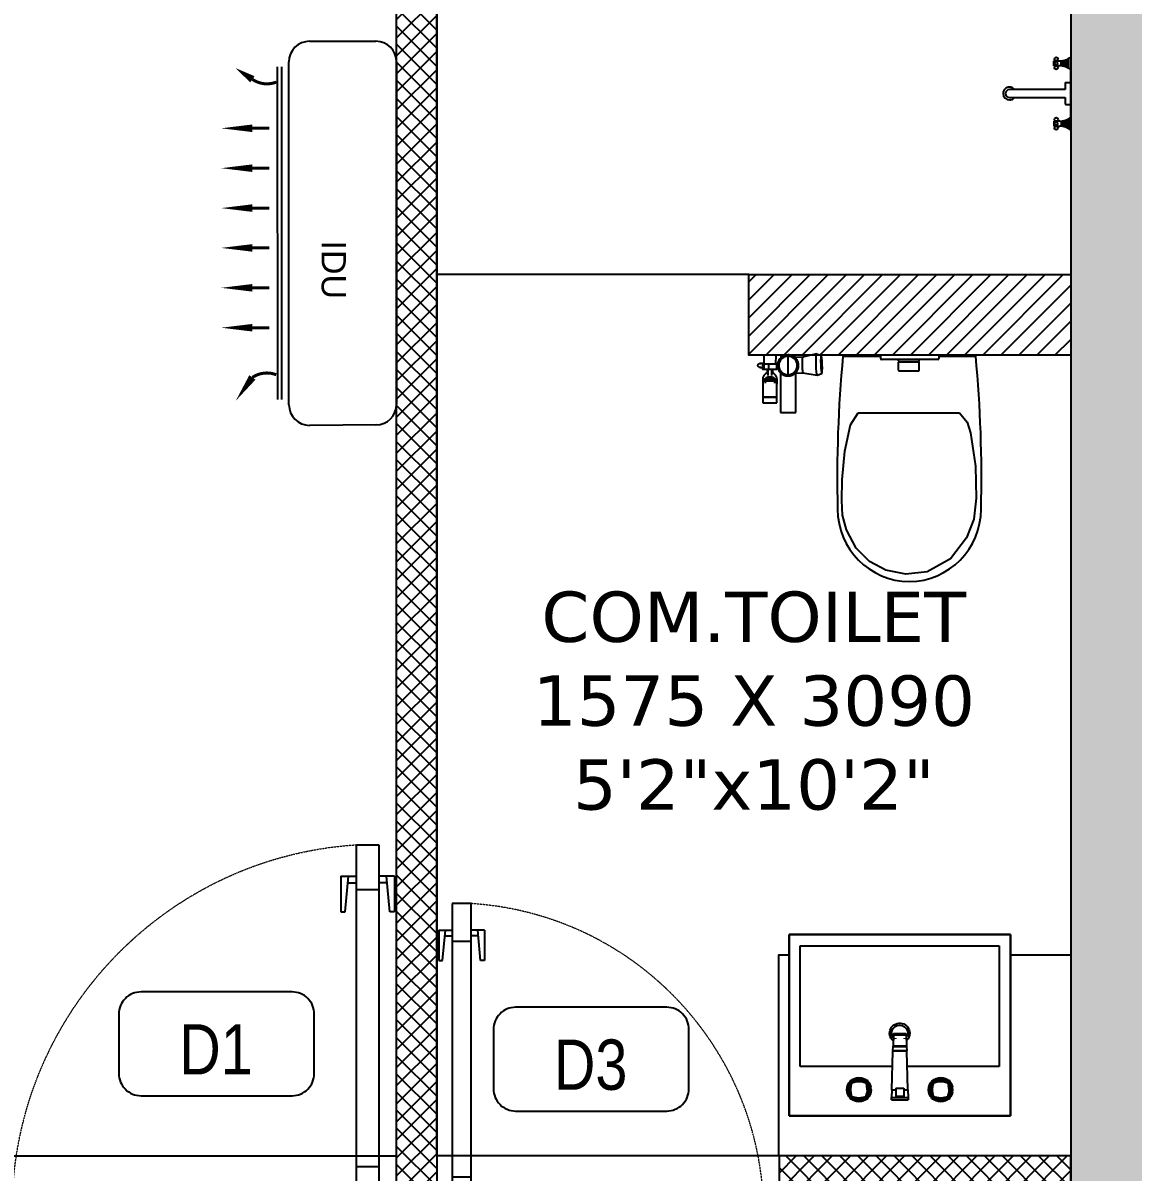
# Model space of a CAD drawing. Header units: millimetres. Extents: x -11363 to 134206, y -3 to 180803.
# Drawn here: x 103387 to 106145, y 135223 to 138078 of the extents above; entities that cross this region are included whole.
import ezdxf
from ezdxf.enums import TextEntityAlignment as Align

# ---------------------------------------------------------------- set-up
doc = ezdxf.new("R2010")
doc.units = ezdxf.units.MM
doc.linetypes.add('3.5BHK EAST-UN-5$0$DASHED', pattern=[0.75, 0.5, -0.25])
doc.linetypes.add('3BHK  WEST_UN-2$0$DASHED', pattern=[0.75, 0.5, -0.25])
for name, color, linetype in [('A-AC', 252, 'Continuous'), ('A-Door', 11, 'Continuous'), ('A-Fixture', 8, 'Continuous'), ('A-Furniture', 8, 'Continuous'), ('A-Handwash', 252, 'Continuous'), ('A-Handwash Platform', 253, 'Continuous'), ('A-Hatch', 252, 'Continuous'), ('A-Ledge Wall', 8, 'Continuous'), ('A-Room Boundary', 44, 'Continuous'), ('A-Shower', 253, 'Continuous'), ('A-Shower Glass', 253, 'Continuous'), ('A-Text Main', 44, 'Continuous'), ('A-WC', 253, 'Continuous')]:
    doc.layers.add(name, color=color, linetype=linetype)
doc.layers.add('A-Wall', color=240, linetype='Continuous', lineweight=35)
doc.styles.add('2024-08-29_TOWER-A$0$simplex-0.8', font='simplex.shx', dxfattribs={"width": 0.8})
doc.styles.add('3.5BHK EAST-UN-5$0$grid_text', font='verdana.ttf')
doc.styles.add('3BHK  WEST_UN-2$0$AMISH', font='arial.ttf')
doc.styles.add('ARIAL', font='ARIALN.TTF')

# ---------------------------------------------------------------- blocks, each defined once
blk = doc.blocks.new('A$Ccfbdbe87')
at = {"layer": 'A-Door'}
for p, q in [((99.9, 973.1), (44.4, 973.1)), ((44.4, 973.1), (44.4, 62.5)), ((99.9, 62.5), (99.9, 973.1)), ((5.6, 895.4), (44.4, 895.4)), ((5.6, 895.4), (5.6, 806.5)), ((16.7, 806.5), (24.9, 895.4)), ((138.8, 895.4), (99.9, 895.4)), ((127.7, 806.5), (119.5, 895.4)), ((138.8, 895.4), (138.8, 806.5)), ((23.3, 878.7), (44.4, 878.7)), ((99.9, 862), (44.4, 862)), ((121, 878.7), (99.9, 878.7)), ((5.6, 806.5), (16.7, 806.5)), ((138.8, 806.5), (127.7, 806.5)), ((99.9, 173.5), (44.4, 173.5)), ((33.3, 90.2), (33.3, 56.9)), ((0, 0), (0, 62.5)), ((0, 62.5), (44.4, 62.5)), ((16.7, 73.6), (50, 73.6)), ((44.4, 62.5), (99.9, 62.5)), ((44.4, 62.5), (44.4, 55.5)), ((99.9, 62.5), (99.9, 62.5)), ((1000, 62.5), (955.6, 62.5)), ((955.6, 62.5), (955.6, 55.5)), ((1000, 0), (1000, 62.5)), ((44.4, 55.5), (55.5, 55.5)), ((55.5, 55.5), (55.5, 0)), ((944.5, 55.5), (944.5, 0)), ((955.6, 55.5), (944.5, 55.5)), ((55.5, 0), (0, 0)), ((944.5, 0), (1000, 0))]:
    blk.add_line(p, q, dxfattribs=at)
blk.add_circle((33.3, 73.6), 11.1, dxfattribs=at)
at = {"layer": 'A-Door', "linetype": '3BHK  WEST_UN-2$0$DASHED', "lineweight": 0}
blk.add_arc((41.8, 61.2), 913.8, 0.0822, 86.3506, dxfattribs=at)
blk = doc.blocks.new('A$C9b4d8ff6')
at = {"layer": 'A-Door'}
for p, q in [((84.9, 827.1), (37.7, 827.1)), ((37.7, 827.1), (37.8, 53.1)), ((85, 53.1), (84.9, 827.1)), ((4.7, 761.1), (37.7, 761.1)), ((4.7, 761.1), (4.7, 685.5)), ((14.1, 685.5), (21.1, 761.1)), ((19.8, 746.9), (37.7, 746.9)), ((117.9, 761.1), (84.9, 761.1)), ((102.8, 746.9), (84.9, 746.9)), ((108.5, 685.5), (101.5, 761.1)), ((117.9, 761.1), (118, 685.5)), ((84.9, 732.7), (37.7, 732.7)), ((4.7, 685.5), (14.1, 685.5)), ((118, 685.5), (108.5, 685.5)), ((84.9, 147.5), (37.7, 147.5)), ((14.2, 62.5), (42.5, 62.5)), ((28.3, 76.7), (28.3, 48.4)), ((0, 0), (0, 53.1)), ((0, 53.1), (37.8, 53.1)), ((37.8, 53.1), (85, 53.1)), ((37.8, 53.1), (37.8, 47.2)), ((37.8, 47.2), (47.2, 47.2)), ((47.2, 47.2), (47.2, 0)), ((85, 53.1), (85, 53.1)), ((802.8, 47.2), (802.8, 0.1)), ((812.2, 47.2), (802.8, 47.2)), ((850, 53.2), (812.2, 53.1)), ((812.2, 53.1), (812.2, 47.2)), ((850, 0.1), (850, 53.2)), ((47.2, 0), (0, 0)), ((802.8, 0.1), (850, 0.1))]:
    blk.add_line(p, q, dxfattribs=at)
blk.add_circle((28.3, 62.5), 9.44, dxfattribs=at)
at = {"layer": 'A-Door', "linetype": '3.5BHK EAST-UN-5$0$DASHED', "lineweight": 0}
blk.add_arc((35.5, 52), 776.7, 0.0858, 86.3542, dxfattribs=at)
blk = doc.blocks.new('A$Cf00fcc3f')
at = {"layer": 'A-Fixture'}
for p, q in [((0, 0), (0, -450)), ((550, 0), (0, 0)), ((0, -450), (0, 0)), ((0, 0), (550, 0)), ((550, -450), (550, 0)), ((550, 0), (550, -450)), ((145.9, -53), (144.2, -58.7)), ((148.7, -47.8), (145.9, -53)), ((146.8, -64.6), (147.8, -54.3)), ((147.8, -54.3), (150.8, -44.3)), ((147.8, -54.3), (150.3, -55.2)), ((150.3, -45.9), (148.7, -47.8)), ((149.4, -64.6), (150.3, -55.2)), ((150.3, -55.2), (152.9, -46.2)), ((151.6, -42.4), (150.8, -44.3)), ((150.8, -44.3), (152.9, -46.2)), ((151.6, -42.4), (153.6, -41.5)), ((153.7, -44.5), (151.6, -42.4)), ((152.5, -55), (151.6, -64.6)), ((155.2, -46), (152.5, -55)), ((155.2, -46), (152.5, -55)), ((153.7, -44.5), (152.9, -46.2)), ((154.1, -55.3), (153.2, -64.6)), ((153.6, -41.5), (163.5, -38.6)), ((155.5, -43.7), (153.6, -41.5)), ((155.5, -43.7), (153.7, -44.5)), ((156.4, -47.2), (154.1, -55.3)), ((157.1, -39.5), (155.1, -41.1)), ((164.2, -43.3), (155.2, -46)), ((155.5, -43.7), (164.5, -41)), ((164.5, -44.9), (156.4, -47.2)), ((162.3, -36.7), (157.1, -39.5)), ((167.9, -35), (162.3, -36.7)), ((163.5, -38.6), (173.8, -37.6)), ((163.5, -38.6), (164.5, -41)), ((173.8, -42.3), (164.2, -43.3)), ((173.8, -42.3), (164.2, -43.3)), ((164.5, -41), (173.8, -40.1)), ((173.8, -43.9), (164.5, -44.9)), ((173.8, -34.4), (167.9, -35)), ((179.7, -35), (173.8, -34.4)), ((179.7, -35), (173.8, -34.4)), ((173.8, -37.6), (184.1, -38.6)), ((173.8, -37.6), (173.8, -40.1)), ((173.8, -40.1), (183.2, -41)), ((183.4, -43.3), (173.8, -42.3)), ((183.1, -44.9), (173.8, -43.9)), ((185.4, -36.7), (179.7, -35)), ((185.4, -36.7), (179.7, -35)), ((191.2, -47.2), (183.1, -44.9)), ((184.1, -38.6), (183.2, -41)), ((183.2, -41), (192.2, -43.7)), ((183.4, -43.3), (192.4, -46)), ((192.4, -46), (183.4, -43.3)), ((184.1, -38.6), (194.1, -41.5)), ((190.6, -39.5), (185.4, -36.7)), ((190.6, -39.5), (185.4, -36.7)), ((192.5, -41.1), (190.6, -39.5)), ((192.5, -41.1), (190.6, -39.5)), ((191.2, -47.2), (193.5, -55.3)), ((192.2, -43.7), (194.1, -41.5)), ((192.2, -43.7), (193.9, -44.5)), ((192.4, -46), (195.1, -55)), ((194.4, -64.6), (193.5, -55.3)), ((193.9, -44.5), (196, -42.4)), ((193.9, -44.5), (194.7, -46.2)), ((194.1, -41.5), (196, -42.4)), ((196.9, -44.3), (194.7, -46.2)), ((194.7, -46.2), (197.4, -55.2)), ((195.1, -55), (196, -64.6)), ((196, -42.4), (196.9, -44.3)), ((196.9, -44.3), (199.8, -54.3)), ((198.9, -47.8), (197.3, -45.9)), ((198.9, -47.8), (197.3, -45.9)), ((199.8, -54.3), (197.4, -55.2)), ((197.4, -55.2), (198.3, -64.6)), ((201.7, -53), (198.9, -47.8)), ((201.7, -53), (198.9, -47.8)), ((199.8, -54.3), (200.8, -64.6)), ((203.4, -58.7), (201.7, -53)), ((203.4, -58.7), (201.7, -53)), ((254.8, -39.2), (296, -39.2)), ((254.8, -39.2), (255, -45.5)), ((255.5, -64.6), (255, -45.5)), ((255, -45.5), (295.9, -45.5)), ((265.1, -68.5), (265.1, -47.9)), ((285.7, -47.9), (265.1, -47.9)), ((285.7, -68.5), (285.7, -47.9)), ((295.3, -64.6), (295.9, -45.5)), ((295.9, -45.5), (296, -39.2)), ((349.1, -53), (347.4, -58.7)), ((351.9, -47.8), (349.1, -53)), ((350, -64.6), (351, -54.3)), ((351, -54.3), (354, -44.3)), ((351, -54.3), (353.5, -55.2)), ((353.5, -45.9), (351.9, -47.8)), ((352.6, -64.6), (353.5, -55.2)), ((353.5, -55.2), (356.1, -46.2)), ((354.8, -42.4), (354, -44.3)), ((354, -44.3), (356.1, -46.2)), ((354.8, -42.4), (356.8, -41.5)), ((356.9, -44.5), (354.8, -42.4)), ((355.7, -55), (354.8, -64.6)), ((358.4, -46), (355.7, -55)), ((358.4, -46), (355.7, -55)), ((356.9, -44.5), (356.1, -46.2)), ((357.3, -55.3), (356.4, -64.6)), ((356.8, -41.5), (366.7, -38.6)), ((358.7, -43.7), (356.8, -41.5)), ((358.7, -43.7), (356.9, -44.5)), ((359.6, -47.2), (357.3, -55.3)), ((360.3, -39.5), (358.3, -41.1)), ((367.4, -43.3), (358.4, -46)), ((358.7, -43.7), (367.7, -41)), ((367.7, -44.9), (359.6, -47.2)), ((365.5, -36.7), (360.3, -39.5)), ((371.1, -35), (365.5, -36.7)), ((366.7, -38.6), (377, -37.6)), ((366.7, -38.6), (367.7, -41)), ((377, -42.3), (367.4, -43.3)), ((377, -42.3), (367.4, -43.3)), ((367.7, -41), (377, -40.1)), ((377, -43.9), (367.7, -44.9)), ((377, -34.4), (371.1, -35)), ((382.9, -35), (377, -34.4)), ((382.9, -35), (377, -34.4)), ((377, -37.6), (387.3, -38.6)), ((377, -37.6), (377, -40.1)), ((377, -40.1), (386.4, -41)), ((386.6, -43.3), (377, -42.3)), ((386.3, -44.9), (377, -43.9)), ((388.6, -36.7), (382.9, -35)), ((388.6, -36.7), (382.9, -35)), ((394.4, -47.2), (386.3, -44.9)), ((387.3, -38.6), (386.4, -41)), ((386.4, -41), (395.4, -43.7)), ((386.6, -43.3), (395.6, -46)), ((395.6, -46), (386.6, -43.3)), ((387.3, -38.6), (397.3, -41.5)), ((393.8, -39.5), (388.6, -36.7)), ((393.8, -39.5), (388.6, -36.7)), ((395.7, -41.1), (393.8, -39.5)), ((395.7, -41.1), (393.8, -39.5)), ((394.4, -47.2), (396.7, -55.3)), ((395.4, -43.7), (397.3, -41.5)), ((395.4, -43.7), (397.1, -44.5)), ((395.6, -46), (398.3, -55)), ((397.6, -64.6), (396.7, -55.3)), ((397.1, -44.5), (399.2, -42.4)), ((397.1, -44.5), (397.9, -46.2)), ((397.3, -41.5), (399.2, -42.4)), ((400.1, -44.3), (397.9, -46.2)), ((397.9, -46.2), (400.6, -55.2)), ((398.3, -55), (399.2, -64.6)), ((399.2, -42.4), (400.1, -44.3)), ((400.1, -44.3), (403, -54.3)), ((402.1, -47.8), (400.5, -45.9)), ((402.1, -47.8), (400.5, -45.9)), ((403, -54.3), (400.6, -55.2)), ((400.6, -55.2), (401.5, -64.6)), ((404.9, -53), (402.1, -47.8)), ((404.9, -53), (402.1, -47.8)), ((403, -54.3), (404, -64.6)), ((406.6, -58.7), (404.9, -53)), ((406.6, -58.7), (404.9, -53)), ((144.2, -58.7), (143.6, -64.6)), ((143.6, -64.6), (144.2, -70.5)), ((143.6, -64.6), (144.2, -70.5)), ((144.2, -70.5), (145.9, -76.1)), ((144.2, -70.5), (145.9, -76.1)), ((145.9, -76.1), (148.7, -81.3)), ((145.9, -76.1), (148.7, -81.3)), ((147.8, -74.9), (146.8, -64.6)), ((149.4, -64.6), (146.8, -64.6)), ((147.8, -74.9), (150.3, -73.9)), ((150.8, -84.8), (147.8, -74.9)), ((148.7, -81.3), (150.3, -83.2)), ((148.7, -81.3), (150.3, -83.2)), ((150.3, -73.9), (149.4, -64.6)), ((152.9, -82.9), (150.3, -73.9)), ((150.8, -84.8), (152.9, -82.9)), ((151.6, -86.8), (150.8, -84.8)), ((151.6, -64.6), (152.5, -74.2)), ((151.6, -64.6), (152.5, -74.2)), ((151.6, -86.8), (153.7, -84.7)), ((152.5, -74.2), (155.2, -83.2)), ((152.5, -74.2), (155.2, -83.2)), ((152.9, -82.9), (153.7, -84.7)), ((153.2, -64.6), (154.1, -73.9)), ((155.5, -85.5), (153.6, -87.6)), ((153.7, -84.7), (155.5, -85.5)), ((154.1, -73.9), (156.4, -81.9)), ((155.2, -83.2), (164.2, -85.9)), ((155.2, -83.2), (164.2, -85.9)), ((164.5, -88.1), (155.5, -85.5)), ((156.4, -81.9), (164.5, -84.3)), ((164.5, -84.3), (173.8, -85.2)), ((173.8, -85.2), (183.1, -84.3)), ((183.1, -84.3), (191.2, -81.9)), ((192.2, -85.5), (183.2, -88.1)), ((183.4, -85.9), (192.4, -83.2)), ((183.4, -85.9), (192.4, -83.2)), ((191.2, -81.9), (193.5, -73.9)), ((192.2, -85.5), (193.9, -84.7)), ((192.2, -85.5), (194.1, -87.6)), ((192.4, -83.2), (195.1, -74.2)), ((192.4, -83.2), (195.1, -74.2)), ((194.4, -64.6), (193.5, -73.9)), ((193.9, -84.7), (194.7, -82.9)), ((193.9, -84.7), (196, -86.8)), ((197.4, -73.9), (194.7, -82.9)), ((196.9, -84.8), (194.7, -82.9)), ((196, -64.6), (195.1, -74.2)), ((196, -86.8), (196.9, -84.8)), ((199.8, -74.9), (196.9, -84.8)), ((197.3, -83.2), (198.9, -81.3)), ((197.3, -83.2), (198.9, -81.3)), ((198.3, -64.6), (197.4, -73.9)), ((199.8, -74.9), (197.4, -73.9)), ((198.3, -64.6), (200.8, -64.6)), ((198.9, -81.3), (201.7, -76.1)), ((198.9, -81.3), (201.7, -76.1)), ((200.8, -64.6), (199.8, -74.9)), ((201.7, -76.1), (203.4, -70.5)), ((201.7, -76.1), (203.4, -70.5)), ((203.4, -58.7), (204, -64.6)), ((204, -64.6), (203.4, -58.7)), ((204, -64.6), (203.4, -70.5)), ((204, -64.6), (203.4, -70.5)), ((255.5, -64.6), (258.3, -160.2)), ((255.5, -64.6), (265.1, -64.6)), ((265.1, -68.5), (285.7, -68.5)), ((285.7, -64.6), (295.3, -64.6)), ((295.3, -64.6), (292.6, -160.2)), ((347.4, -58.7), (346.8, -64.6)), ((346.8, -64.6), (347.4, -70.5)), ((346.8, -64.6), (347.4, -70.5)), ((347.4, -70.5), (349.1, -76.1)), ((347.4, -70.5), (349.1, -76.1)), ((349.1, -76.1), (351.9, -81.3)), ((349.1, -76.1), (351.9, -81.3)), ((351, -74.9), (350, -64.6)), ((352.6, -64.6), (350, -64.6)), ((351, -74.9), (353.5, -73.9)), ((354, -84.8), (351, -74.9)), ((351.9, -81.3), (353.5, -83.2)), ((351.9, -81.3), (353.5, -83.2)), ((353.5, -73.9), (352.6, -64.6)), ((356.1, -82.9), (353.5, -73.9)), ((354, -84.8), (356.1, -82.9)), ((354.8, -86.8), (354, -84.8)), ((354.8, -64.6), (355.7, -74.2)), ((354.8, -64.6), (355.7, -74.2)), ((354.8, -86.8), (356.9, -84.7)), ((355.7, -74.2), (358.4, -83.2)), ((355.7, -74.2), (358.4, -83.2)), ((356.1, -82.9), (356.9, -84.7)), ((356.4, -64.6), (357.3, -73.9)), ((358.7, -85.5), (356.8, -87.6)), ((356.9, -84.7), (358.7, -85.5)), ((357.3, -73.9), (359.6, -81.9)), ((358.4, -83.2), (367.4, -85.9)), ((358.4, -83.2), (367.4, -85.9)), ((367.7, -88.1), (358.7, -85.5)), ((359.6, -81.9), (367.7, -84.3)), ((367.7, -84.3), (377, -85.2)), ((377, -85.2), (386.3, -84.3)), ((386.3, -84.3), (394.4, -81.9)), ((395.4, -85.5), (386.4, -88.1)), ((386.6, -85.9), (395.6, -83.2)), ((386.6, -85.9), (395.6, -83.2)), ((394.4, -81.9), (396.7, -73.9)), ((395.4, -85.5), (397.1, -84.7)), ((395.4, -85.5), (397.3, -87.6)), ((395.6, -83.2), (398.3, -74.2)), ((395.6, -83.2), (398.3, -74.2)), ((397.6, -64.6), (396.7, -73.9)), ((397.1, -84.7), (397.9, -82.9)), ((397.1, -84.7), (399.2, -86.8)), ((400.6, -73.9), (397.9, -82.9)), ((400.1, -84.8), (397.9, -82.9)), ((399.2, -64.6), (398.3, -74.2)), ((399.2, -86.8), (400.1, -84.8)), ((403, -74.9), (400.1, -84.8)), ((400.5, -83.2), (402.1, -81.3)), ((400.5, -83.2), (402.1, -81.3)), ((401.5, -64.6), (400.6, -73.9)), ((403, -74.9), (400.6, -73.9)), ((401.5, -64.6), (404, -64.6)), ((402.1, -81.3), (404.9, -76.1)), ((402.1, -81.3), (404.9, -76.1)), ((404, -64.6), (403, -74.9)), ((404.9, -76.1), (406.6, -70.5)), ((404.9, -76.1), (406.6, -70.5)), ((406.6, -58.7), (407.2, -64.6)), ((406.6, -58.7), (407.2, -64.6)), ((407.2, -64.6), (406.6, -70.5)), ((407.2, -64.6), (406.6, -70.5)), ((151.6, -86.8), (153.6, -87.6)), ((163.5, -90.6), (153.6, -87.6)), ((155.1, -88.1), (157.1, -89.7)), ((155.1, -88.1), (157.1, -89.7)), ((157.1, -89.7), (162.3, -92.4)), ((157.1, -89.7), (162.3, -92.4)), ((162.3, -92.4), (167.9, -94.2)), ((162.3, -92.4), (167.9, -94.2)), ((163.5, -90.6), (164.5, -88.1)), ((173.8, -91.6), (163.5, -90.6)), ((164.2, -85.9), (173.8, -86.8)), ((164.2, -85.9), (173.8, -86.8)), ((173.8, -89), (164.5, -88.1)), ((167.9, -94.2), (173.8, -94.7)), ((167.9, -94.2), (173.8, -94.7)), ((173.8, -86.8), (183.4, -85.9)), ((173.8, -86.8), (183.4, -85.9)), ((183.2, -88.1), (173.8, -89)), ((173.8, -91.6), (173.8, -89)), ((184.1, -90.6), (173.8, -91.6)), ((173.8, -94.7), (179.7, -94.2)), ((173.8, -94.7), (179.7, -94.2)), ((179.7, -94.2), (185.4, -92.4)), ((179.7, -94.2), (185.4, -92.4)), ((184.1, -90.6), (183.2, -88.1)), ((194.1, -87.6), (184.1, -90.6)), ((185.4, -92.4), (190.6, -89.7)), ((185.4, -92.4), (190.6, -89.7)), ((190.6, -89.7), (192.5, -88.1)), ((190.6, -89.7), (192.5, -88.1)), ((196, -86.8), (194.1, -87.6)), ((354.8, -86.8), (356.8, -87.6)), ((366.7, -90.6), (356.8, -87.6)), ((358.3, -88.1), (360.3, -89.7)), ((358.3, -88.1), (360.3, -89.7)), ((360.3, -89.7), (365.5, -92.4)), ((360.3, -89.7), (365.5, -92.4)), ((365.5, -92.4), (371.1, -94.2)), ((365.5, -92.4), (371.1, -94.2)), ((366.7, -90.6), (367.7, -88.1)), ((377, -91.6), (366.7, -90.6)), ((367.4, -85.9), (377, -86.8)), ((367.4, -85.9), (377, -86.8)), ((377, -89), (367.7, -88.1)), ((371.1, -94.2), (377, -94.7)), ((371.1, -94.2), (377, -94.7)), ((377, -86.8), (386.6, -85.9)), ((377, -86.8), (386.6, -85.9)), ((386.4, -88.1), (377, -89)), ((377, -91.6), (377, -89)), ((387.3, -90.6), (377, -91.6)), ((377, -94.7), (382.9, -94.2)), ((377, -94.7), (382.9, -94.2)), ((382.9, -94.2), (388.6, -92.4)), ((382.9, -94.2), (388.6, -92.4)), ((387.3, -90.6), (386.4, -88.1)), ((397.3, -87.6), (387.3, -90.6)), ((388.6, -92.4), (393.8, -89.7)), ((388.6, -92.4), (393.8, -89.7)), ((393.8, -89.7), (395.7, -88.1)), ((393.8, -89.7), (395.7, -88.1)), ((399.2, -86.8), (397.3, -87.6)), ((257.2, -122), (27.5, -122)), ((27.5, -122), (27.5, -422)), ((522.5, -122), (293.7, -122)), ((522.5, -422), (522.5, -122)), ((258.3, -162.3), (258.3, -160.2)), ((292.6, -160.2), (258.3, -160.2)), ((258.3, -162.3), (258.6, -171.8)), ((258.3, -162.3), (292.5, -162.3)), ((292.2, -171.8), (292.5, -162.3)), ((292.6, -160.2), (292.5, -162.3)), ((258.6, -171.8), (258.6, -172.7)), ((258.6, -171.8), (292.2, -171.8)), ((259.4, -201.1), (258.6, -172.7)), ((292.2, -172.7), (258.6, -172.7)), ((264.3, -192.3), (264.3, -190.8)), ((286.5, -192.3), (286.5, -190.8)), ((291.4, -201.1), (292.2, -172.7)), ((292.2, -171.8), (292.2, -172.7)), ((259.4, -201.1), (259.5, -204.3)), ((259.4, -201.1), (291.4, -201.1)), ((259.5, -204.3), (291.3, -204.3)), ((291.3, -204.3), (291.4, -201.1)), ((27.5, -422), (522.5, -422)), ((0, -450), (550, -450)), ((550, -450), (0, -450))]:
    blk.add_line(p, q, dxfattribs=at)
for radius, start, end in [(25, 130.6704, 0), (20, 145.6811, 0), (25, 0, 45), (20, 0, 24.0891)]:
    blk.add_arc((275, -205), radius, start, end, dxfattribs=at)
blk = doc.blocks.new('A$Cfbc7273c')
at = {"layer": 'A-Shower'}
for p, q in [((-5.4, 63), (-5.4, 87)), ((0, 90.6), (0, 59.4)), ((0, -90.6), (0, 90.6)), ((-41.9, 68.8), (-41.9, 81.3)), ((-41.9, 81.3), (-27.4, 81.2)), ((-27.4, 68.8), (-41.9, 68.8)), ((-23.6, 68.6), (-23.6, 81.3)), ((-22.2, 81.5), (-22.2, 68.5)), ((-20.4, 68.3), (-20.4, 81.7)), ((-18, 82.2), (-18, 67.8)), ((-15.8, 67.3), (-15.8, 82.7)), ((-13.3, 66.5), (-13.3, 83.5)), ((-9.9, 65.2), (-9.9, 84.7)), ((-13.5, 10), (-152, 10)), ((-13.5, 26), (-13.5, 10)), ((0, 27), (-12.5, 27)), ((0, -27), (0, 27)), ((-152, -10), (-13.5, -10)), ((-13.5, -10), (-13.5, -26)), ((-12.5, -27), (0, -27)), ((-41.9, -68.8), (-41.9, -81.3)), ((-27.4, -68.8), (-41.9, -68.8)), ((-41.9, -81.3), (-27.4, -81.2)), ((-23.6, -68.6), (-23.6, -81.3)), ((-22.2, -81.5), (-22.2, -68.5)), ((-20.4, -68.3), (-20.4, -81.7)), ((-18, -82.2), (-18, -67.8)), ((-15.8, -67.3), (-15.8, -82.7)), ((-13.3, -66.5), (-13.3, -83.5)), ((-9.9, -65.2), (-9.9, -84.7)), ((-5.4, -63), (-5.4, -87)), ((0, -90.6), (0, -59.4))]:
    blk.add_line(p, q, dxfattribs=at)
for centre, radius in [((-36, 85.7), 4.41), ((-36, 64.3), 4.41), ((-36, 74.8), 3.69), ((-36, -64.3), 4.41), ((-36, -85.7), 4.41), ((-36, -74.8), 3.69)]:
    blk.add_circle(centre, radius, dxfattribs=at)
for centre, radius, start, end in [((-27.2, 125.4), 44.2, 269.7849, 308.0362), ((-27.4, 24.1), 44.7, 52.1791, 90), ((-152, 0), 16, 90, 180.0001), ((-152, 0), 16, 180.0001, 270), ((-152, 0), 10, 90, 270), ((-152, 0), 16, 38.6822, 90), ((-12.5, 26), 0.999, 89.9998, 180.1995), ((-152, 0), 16, 270, 321.3178), ((-12.5, -26), 1, 180, 269.8008), ((-27.4, -24.1), 44.7, 270, 307.8209), ((-27.2, -125.4), 44.2, 51.9638, 90.2151)]:
    blk.add_arc(centre, radius, start, end, dxfattribs=at)
blk = doc.blocks.new('3BHK  WEST_UN-2$0$fgdskokjmfv')
at = {"layer": 'A-WC', "linetype": 'Continuous'}
for p, q in [((15769231.8, 1072211.9), (15769232.1, 1072190)), ((15769309.2, 1072211.9), (15769231.8, 1072211.9)), ((15769262.2, 1072190), (15769262.5, 1072211.9)), ((15769274.3, 1072211.9), (15769274.3, 1072210.2)), ((15769274.3, 1072210.2), (15769274.3, 1072208.5)), ((15769274.3, 1072208.5), (15769274.3, 1072206.8)), ((15769274.3, 1072206.8), (15769274.3, 1072205.4)), ((15769292.1, 1072163.3), (15769292.1, 1072209.4)), ((15769309.2, 1072211.4), (15769309.2, 1072211.9)), ((15769309.2, 1072209.7), (15769309.2, 1072211.4)), ((15769309.2, 1072208), (15769309.2, 1072209.7)), ((15769309.2, 1072206.4), (15769309.2, 1072208)), ((15769309.2, 1072206), (15769309.2, 1072206.4)), ((15769328, 1072207), (15769309.9, 1072206.4)), ((15769362.5, 1072214.8), (15769328, 1072207)), ((15769362.5, 1072214.8), (15769374.5, 1072212)), ((15769428.5, 1072209.1), (15769522.1, 1072209.1)), ((15769667.1, 1072211.9), (15769522.1, 1072211.9)), ((15769522.1, 1072211.9), (15769522.1, 1072203.9)), ((15769664.1, 1072200.9), (15769525.1, 1072200.9)), ((15769618.4, 1072200.9), (15769565.9, 1072200.9)), ((15769565.9, 1072200.9), (15769565.9, 1072197.6)), ((15769618.4, 1072197.6), (15769618.4, 1072200.9)), ((15769667.1, 1072211.9), (15769667.1, 1072203.9)), ((15769667.1, 1072209.1), (15769758.5, 1072209.1)), ((15769217.4, 1072186.7), (15769217.5, 1072186.9)), ((15769217.4, 1072186.5), (15769217.4, 1072186.7)), ((15769217.4, 1072186.3), (15769217.4, 1072186.5)), ((15769217.4, 1072186.1), (15769217.4, 1072186.3)), ((15769217.4, 1072186.3), (15769217.4, 1072186.3)), ((15769217.5, 1072185.9), (15769217.4, 1072186.1)), ((15769217.5, 1072187.3), (15769217.6, 1072187.5)), ((15769217.5, 1072187.1), (15769217.5, 1072187.3)), ((15769217.5, 1072186.9), (15769217.5, 1072187.1)), ((15769217.5, 1072185.7), (15769217.5, 1072185.9)), ((15769217.5, 1072185.5), (15769217.5, 1072185.7)), ((15769217.5, 1072185.3), (15769217.5, 1072185.5)), ((15769217.6, 1072185.1), (15769217.5, 1072185.3)), ((15769217.6, 1072187.7), (15769217.7, 1072187.9)), ((15769217.6, 1072187.5), (15769217.6, 1072187.7)), ((15769217.6, 1072184.9), (15769217.6, 1072185.1)), ((15769217.7, 1072184.7), (15769217.6, 1072184.9)), ((15769217.7, 1072187.9), (15769217.8, 1072188.1)), ((15769217.8, 1072184.5), (15769217.7, 1072184.7)), ((15769217.8, 1072188.3), (15769217.9, 1072188.5)), ((15769217.8, 1072188.1), (15769217.8, 1072188.3)), ((15769217.8, 1072184.3), (15769217.8, 1072184.5)), ((15769217.9, 1072184.2), (15769217.8, 1072184.3)), ((15769217.9, 1072188.5), (15769218, 1072188.7)), ((15769218, 1072184), (15769217.9, 1072184.2)), ((15769218, 1072188.7), (15769218.1, 1072188.8)), ((15769218.1, 1072183.8), (15769218, 1072184)), ((15769218.1, 1072188.8), (15769218.2, 1072189)), ((15769218.2, 1072183.6), (15769218.1, 1072183.8)), ((15769218.2, 1072189), (15769218.3, 1072189.2)), ((15769218.3, 1072183.5), (15769218.2, 1072183.6)), ((15769218.3, 1072189.2), (15769218.4, 1072189.3)), ((15769218.5, 1072183.3), (15769218.3, 1072183.5)), ((15769218.4, 1072189.3), (15769218.5, 1072189.5)), ((15769218.5, 1072189.5), (15769218.7, 1072189.6)), ((15769218.6, 1072183.2), (15769218.5, 1072183.3)), ((15769218.7, 1072183), (15769218.6, 1072183.2)), ((15769218.7, 1072189.6), (15769218.8, 1072189.8)), ((15769218.8, 1072182.9), (15769218.7, 1072183)), ((15769218.8, 1072189.8), (15769218.9, 1072189.9)), ((15769219, 1072182.7), (15769218.8, 1072182.9)), ((15769218.9, 1072189.9), (15769219.1, 1072190.1)), ((15769219.1, 1072182.6), (15769219, 1072182.7)), ((15769219.1, 1072190.1), (15769219.2, 1072190.2)), ((15769219.3, 1072182.5), (15769219.1, 1072182.6)), ((15769219.2, 1072190.2), (15769219.4, 1072190.3)), ((15769219.4, 1072182.3), (15769219.3, 1072182.5)), ((15769219.4, 1072190.3), (15769219.6, 1072190.4)), ((15769219.6, 1072182.2), (15769219.4, 1072182.3)), ((15769219.6, 1072190.4), (15769219.7, 1072190.6)), ((15769219.8, 1072182.1), (15769219.6, 1072182.2)), ((15769219.7, 1072190.6), (15769219.9, 1072190.7)), ((15769219.9, 1072182), (15769219.8, 1072182.1)), ((15769219.9, 1072190.7), (15769220.1, 1072190.8)), ((15769220.1, 1072181.9), (15769219.9, 1072182)), ((15769220.1, 1072190.8), (15769220.3, 1072190.8)), ((15769220.3, 1072181.8), (15769220.1, 1072181.9)), ((15769220.3, 1072190.8), (15769220.4, 1072190.9)), ((15769220.5, 1072181.7), (15769220.3, 1072181.8)), ((15769220.4, 1072190.9), (15769220.6, 1072191)), ((15769220.7, 1072181.7), (15769220.5, 1072181.7)), ((15769220.6, 1072191), (15769220.8, 1072191.1)), ((15769220.9, 1072181.6), (15769220.7, 1072181.7)), ((15769220.8, 1072191.1), (15769221, 1072191.1)), ((15769221, 1072181.5), (15769220.9, 1072181.6)), ((15769221, 1072191.1), (15769221.2, 1072191.2)), ((15769221.2, 1072181.5), (15769221, 1072181.5)), ((15769221.2, 1072191.2), (15769221.4, 1072191.2)), ((15769221.4, 1072181.4), (15769221.2, 1072181.5)), ((15769221.4, 1072191.2), (15769221.6, 1072191.3)), ((15769221.6, 1072181.4), (15769221.4, 1072181.4)), ((15769221.6, 1072191.3), (15769221.8, 1072191.3)), ((15769221.8, 1072181.4), (15769221.6, 1072181.4)), ((15769221.8, 1072191.3), (15769222, 1072191.3)), ((15769222, 1072181.4), (15769221.8, 1072181.4)), ((15769222, 1072191.3), (15769222.2, 1072191.3)), ((15769222.2, 1072181.3), (15769222, 1072181.4)), ((15769222.2, 1072191.3), (15769222.4, 1072191.3)), ((15769222.4, 1072181.3), (15769222.2, 1072181.3)), ((15769222.4, 1072191.3), (15769222.4, 1072191.3)), ((15769222.5, 1072191.3), (15769222.4, 1072191.3)), ((15769222.4, 1072191.3), (15769222.4, 1072191.3)), ((15769222.4, 1072191.3), (15769222.5, 1072191.3)), ((15769222.5, 1072181.3), (15769222.4, 1072181.3)), ((15769222.4, 1072181.3), (15769222.4, 1072181.3)), ((15769222.4, 1072181.3), (15769222.5, 1072181.3)), ((15769222.6, 1072191.3), (15769222.5, 1072191.3)), ((15769222.5, 1072191.3), (15769222.5, 1072191.3)), ((15769222.5, 1072191.3), (15769222.7, 1072191.3)), ((15769222.6, 1072181.3), (15769222.5, 1072181.3)), ((15769222.5, 1072181.3), (15769222.5, 1072181.3)), ((15769222.5, 1072181.3), (15769222.7, 1072181.3)), ((15769222.8, 1072191.3), (15769222.6, 1072191.3)), ((15769222.8, 1072181.3), (15769222.6, 1072181.3)), ((15769222.7, 1072191.3), (15769222.9, 1072191.3)), ((15769222.7, 1072181.3), (15769222.8, 1072181.3)), ((15769232.1, 1072191.3), (15769222.8, 1072191.3)), ((15769222.8, 1072181.3), (15769228.8, 1072181.3)), ((15769223, 1072181.3), (15769222.8, 1072181.3)), ((15769222.9, 1072191.3), (15769223.1, 1072191.3)), ((15769223.3, 1072181.3), (15769223, 1072181.3)), ((15769223.1, 1072191.3), (15769223.4, 1072191.3)), ((15769223.6, 1072181.3), (15769223.3, 1072181.3)), ((15769223.4, 1072191.3), (15769223.8, 1072191.3)), ((15769224, 1072181.3), (15769223.6, 1072181.3)), ((15769223.8, 1072191.3), (15769224.2, 1072191.3)), ((15769224.4, 1072181.3), (15769224, 1072181.3)), ((15769224.2, 1072191.3), (15769224.7, 1072191.3)), ((15769224.9, 1072181.3), (15769224.4, 1072181.3)), ((15769228.6, 1072190), (15769228.8, 1072176)), ((15769228.7, 1072190), (15769232.9, 1072190)), ((15769233.2, 1072176), (15769228.9, 1072176)), ((15769232.9, 1072190), (15769239.6, 1072190)), ((15769233.1, 1072183), (15769232.9, 1072190)), ((15769233.2, 1072176), (15769233.1, 1072183)), ((15769239.6, 1072176), (15769233.2, 1072176)), ((15769239.6, 1072190), (15769243.9, 1072190)), ((15769243.8, 1072176), (15769239.6, 1072176)), ((15769240, 1072176), (15769240, 1072167.3)), ((15769242, 1072176), (15769242, 1072161.6)), ((15769243.9, 1072183), (15769243.8, 1072176)), ((15769247.1, 1072176), (15769243.8, 1072176)), ((15769243.9, 1072190), (15769247.1, 1072190)), ((15769243.9, 1072190), (15769243.9, 1072183)), ((15769247.1, 1072190), (15769264.5, 1072190)), ((15769264.4, 1072176), (15769247.1, 1072176)), ((15769252.2, 1072161.6), (15769252.2, 1072176)), ((15769254.3, 1072167.3), (15769254.3, 1072176)), ((15769262.2, 1072191.3), (15769262.5, 1072191.3)), ((15769262.5, 1072191.3), (15769263.8, 1072191.3)), ((15769263.8, 1072191.3), (15769265.2, 1072191.3)), ((15769264.4, 1072183), (15769264.5, 1072190)), ((15769264.4, 1072176), (15769264.4, 1072183)), ((15769265.9, 1072181.3), (15769264.5, 1072181.3)), ((15769265.2, 1072191.3), (15769266.5, 1072191.3)), ((15769266.6, 1072181.3), (15769265.9, 1072181.3)), ((15769618.4, 1072194.8), (15769565.9, 1072194.8)), ((15769565.9, 1072194.8), (15769565.9, 1072174.4)), ((15769567.3, 1072172.9), (15769616.9, 1072172.9)), ((15769567.4, 1072196.1), (15769616.9, 1072196.1)), ((15769618.4, 1072174.4), (15769618.4, 1072194.8)), ((15769229.4, 1072152.1), (15769229.4, 1072141.2)), ((15769229.6, 1072148.4), (15769264.6, 1072148.4)), ((15769229.6, 1072148.4), (15769229.6, 1072107.6)), ((15769235.2, 1072152.4), (15769235.2, 1072142.5)), ((15769240, 1072155.2), (15769240, 1072152.4)), ((15769254.3, 1072152.4), (15769254.3, 1072155.2)), ((15769259, 1072142.5), (15769259, 1072152.4)), ((15769264.6, 1072107.6), (15769264.6, 1072148.4)), ((15769264.9, 1072141.2), (15769264.9, 1072152.1)), ((15769273.1, 1072167.7), (15769273.1, 1072069.7)), ((15769311.1, 1072167.5), (15769329.3, 1072168.1)), ((15769311.2, 1072069.7), (15769311.2, 1072167.7)), ((15769329.3, 1072168.1), (15769364.2, 1072162.5)), ((15769364.3, 1072162.5), (15769376.1, 1072166)), ((15769229.6, 1072107.6), (15769264.6, 1072107.6)), ((15769229.6, 1072107.1), (15769229.6, 1072107.6)), ((15769264.6, 1072107.6), (15769229.6, 1072107.6)), ((15769264.6, 1072107.1), (15769229.6, 1072107.1)), ((15769229.6, 1072107.1), (15769229.6, 1072093)), ((15769229.6, 1072093), (15769264.6, 1072093)), ((15769264.6, 1072107.1), (15769264.6, 1072107.6)), ((15769264.6, 1072093), (15769264.6, 1072107.1)), ((15769273.1, 1072069.7), (15769311.2, 1072069.7)), ((15769466.3, 1072068.4), (15769718.4, 1072068.4))]:
    blk.add_line(p, q, dxfattribs=at)
at = {"layer": 'A-WC', "linetype": 'Continuous', "flags": 128}
blk.add_lwpolyline([(15769718.4, 1072068.4), (15769737.6, 1072045.5), (15769745.9, 1072018.8), (15769758.3, 1071936), (15769759.7, 1071856.1), (15769753.6, 1071804.7), (15769735.8, 1071758), (15769695.5, 1071705.9), (15769637.7, 1071673.8), (15769584.5, 1071667.4), (15769535.5, 1071677.4), (15769494.7, 1071699.3), (15769461.6, 1071732.3), (15769437.5, 1071777.7), (15769427.2, 1071814.6), (15769425.9, 1071851.1), (15769426.5, 1071902.1), (15769433.3, 1071973.6), (15769447, 1072039.1), (15769466.3, 1072068.4)], dxfattribs=at)
at = {"layer": 'A-WC', "linetype": 'Continuous'}
for centre, radius, start, end in [((15769292.1, 1072186.3), 26.2, 100.2496, 180), ((15769292.1, 1072186.3), 23, 0, 180), ((15769292.1, 1072186.3), 26.2, 0, 132.8693), ((15772559.7, 1071909.6), 3145.4, 174.5369, 181.4631), ((15769525.1, 1072203.9), 3, 180, 270), ((15769664.1, 1072203.9), 3, 270, 0), ((15766627.4, 1071909.6), 3145.4, 358.5369, 5.4631), ((15769292.1, 1072186.3), 26.2, 180, 0), ((15769292.1, 1072186.3), 23, 180, 0), ((15769567.4, 1072197.6), 1.5, 180, 270), ((15769567.3, 1072174.4), 1.46, 180, 270), ((15769616.9, 1072197.6), 1.5, 270, 0), ((15769616.9, 1072174.4), 1.46, 270, 0), ((15769292.1, 1072189.5), 28.9, 228.7983, 242.5322), ((15769292.1, 1072189.5), 28.9, 297.4678, 311.2017), ((15769595.6, 1071829.3), 180.3, 180, 269.3484), ((15769591.5, 1071829.3), 180.3, 270.6516, 0)]:
    blk.add_arc(centre, radius, start, end, dxfattribs=at)
for centre, major_axis, ratio, start_param, end_param in [((15769310.5, 1072186.9), (-0.6, 19.4), 0.087894, 6.275362, 6.466185), ((15769328.7, 1072187.5), (-0.6, 19.4), 0.087894, 6.275362, 9.416955), ((15769363.4, 1072188.7), (-0.8, 26.2), 0.087894, 0.017046, 3.133769), ((15769375.3, 1072189), (-0.7, 23), 0.087894, 0.026053, 3.133769), ((15769375.3, 1072189), (-0.7, 23), 0.087894, 3.165124, 6.230506), ((15769247.1, 1072152.1), (17.8, 0), 0.939693, 1.86017, 3.254011), ((15769247.1, 1072141.2), (17.8, 0), 0.939693, 2.995055, 3.28771), ((15769247.1, 1072141.2), (17.8, 0), 0.939693, 0.452611, 2.688981), ((15769247.1, 1072141.2), (13.4, 0), 0.939693, 1.839841, 2.521963), ((15769247.1, 1072142.5), (11.9, 0), 0.939693, 1.570796, 2.584055), ((15769247.1, 1072142.5), (11.9, 0), 0.939693, 1.570796, 2.584055), ((15769247.1, 1072141), (11.9, 0), 0.939693, 1.570796, 2.410164), ((15769247.1, 1072141.2), (13.4, 0), 0.939693, 1.634555, 1.767445), ((15769247.1, 1072142.5), (11.9, 0), 0.939693, 0.557537, 1.570796), ((15769247.1, 1072142.5), (11.9, 0), 0.939693, 0.557537, 1.570796), ((15769247.1, 1072141), (11.9, 0), 0.939693, 0.731428, 1.570796), ((15769247.1, 1072141.2), (13.4, 0), 0.939693, 1.374148, 1.507037), ((15769247.1, 1072141.2), (13.4, 0), 0.939693, 0.61963, 1.312246), ((15769247.1, 1072152.1), (17.8, 0), 0.939693, 6.170767, 7.561634), ((15769247.1, 1072141.2), (17.8, 0), 0.939693, 6.137068, 6.429723), ((15769310.5, 1072186.9), (-0.6, 19.4), 0.087894, 2.98627, 3.106469)]:
    blk.add_ellipse(centre, major_axis=major_axis, ratio=ratio, start_param=start_param, end_param=end_param, dxfattribs=at)
blk = doc.blocks.new('3BHK  WEST_UN-2$0$WALL MOUNTED SPLIT AC')
at = {"layer": 'A-AC'}
for p, q in [((18067.15, -8077.46), (18073.71, -8077.46)), ((18064.01, -8112.84, 0), (18064, -8079.99, 0)), ((18064.41, -8112.84, 0), (18064.41, -8079.99, 0)), ((18065.12, -8113.34), (18065.11, -8079.5)), ((18075.75, -8079.5), (18075.75, -8113.29)), ((18073.72, -8115.33), (18067.16, -8115.38))]:
    blk.add_line(p, q, dxfattribs=at)
at = {"layer": 'A-AC', "elevation": 0}
for points in [[(18059.86, -8080.11, 0, 0.75, 0), (18061.51, -8081.22, 0.75, 0.75, 0)], [(18058.43, -8086.05, 0, 0.75, 0), (18061.52, -8086.05, 0.75, 0.75, 0)], [(18058.44, -8089.99, 0, 0.75, 0), (18061.52, -8089.99, 0.75, 0.75, 0)], [(18058.44, -8093.93, 0, 0.75, 0), (18061.52, -8093.93, 0.75, 0.75, 0)], [(18058.44, -8097.86, 0, 0.75, 0), (18061.52, -8097.86, 0.75, 0.75, 0)], [(18058.44, -8101.8, 0, 0.75, 0), (18061.52, -8101.8, 0.75, 0.75, 0)], [(18058.44, -8105.74, 0, 0.75, 0), (18061.52, -8105.74, 0.75, 0.75, 0)], [(18059.87, -8112.95, 0, 0.75, 0), (18061.51, -8110.65, 0.75, 0.75, 0)]]:
    blk.add_lwpolyline(points, format="xyseb", dxfattribs=at)
at = {"layer": 'A-AC', "const_width": 0.3, "elevation": 0}
for points in [[(18061.51, -8081.22, 0.246742), (18063.87, -8081.49, -4.761831)], [(18061.51, -8110.65, -0.246742), (18063.87, -8110.38, 4.761831)]]:
    blk.add_lwpolyline(points, format="xyb", dxfattribs=at)
for points in [[(18061.52, -8086.05), (18063.17, -8086.05)], [(18061.52, -8089.99), (18063.17, -8089.99)], [(18061.52, -8093.93), (18063.17, -8093.93)], [(18061.52, -8097.86), (18063.17, -8097.86)], [(18061.52, -8101.8), (18063.17, -8101.8)], [(18061.52, -8105.74), (18063.17, -8105.74)]]:
    blk.add_lwpolyline(points, dxfattribs=at)
at = {"layer": 'A-AC'}
for centre, start, end in [((18067.15, -8079.5), 90.0082, 180.0082), ((18073.71, -8079.5), 0.0078, 90.0078), ((18067.16, -8113.34), 180.0082, 270.0082), ((18073.71, -8113.29), 270.0078, 0.0078)]:
    blk.add_arc(centre, 2.04, start, end, dxfattribs=at)
at = {"layer": 'A-AC', "style": '3BHK  WEST_UN-2$0$AMISH'}
blk.add_attdef('IDU', text='', height=2.4, rotation=90.0082, dxfattribs=at).set_placement((18070, -8096.33, 0), align=Align.MIDDLE_CENTER)
blk = doc.blocks.new('2024-08-29_TOWER-A$0$WNTG')
at = {"layer": 'A-Text Main'}
blk.add_lwpolyline([(-187.8, 246.2), (187.8, 246.2, -0.414214), (242.8, 191.2), (242.8, 43.3, -0.414214), (187.8, -11.7), (-187.8, -11.7, -0.414214), (-242.8, 43.3), (-242.8, 191.2, -0.414214)], format="xyb", close=True, dxfattribs=at)
at = {"layer": 'A-Text Main', "style": '2024-08-29_TOWER-A$0$simplex-0.8', "width": 0.8}
blk.add_attdef('WNTG', text='', height=150, dxfattribs=at).set_placement((-1.6, 43), align=Align.CENTER)
blk = doc.blocks.new('Unit-5')
at = {"layer": 'A-Hatch', "linetype": 'Continuous'}
h = blk.add_hatch(color=256, dxfattribs=at)
h.dxf.hatch_style = 1
h.paths.add_polyline_path([(-5470, 12095), (-5469.7, 12095), (-5270, 12095), (-5270, 16550.1), (-3699.5, 16550.1), (-3699.5, 16800.1), (-5470, 16800.1)])
h.paths.add_polyline_path([(1.5, 14271.8), (-249.5, 14271.8), (-249.5, 16550.1), (-1849.5, 16550.1), (-1849.5, 16800.1), (1.5, 16800.1)])
h.paths.add_polyline_path([(1.5, 13071.8), (-249.5, 13071.9), (-250, 12295), (-4110, 12295), (-4110, 12095), (-250, 12095), (-250, 11410.1), (0, 11410.1)])
h.paths.add_polyline_path([(-3910, 6370), (-3910, 11095), (-4110, 11095), (-4110, 6170), (-250, 6170), (-250, 0), (0, 0), (0, 6370), (-1240, 6370), (-1490, 6370)])
h.paths.add_polyline_path([(0, 8960), (0, 10510.1), (-250, 10510.1), (-249.5, 8960)], flags=17)
h.paths.add_polyline_path([(-3740, 250), (-3240.4, 250), (-3240.4, 0), (-4840, 0), (-4840, 250), (-3940, 250), (-3940, 4210), (-6535, 4210), (-6535, 4410), (-3740, 4410)])
h.paths.add_polyline_path([(-10800, 3270.1), (-11050, 3270.1), (-11050, 4460), (-8400, 4460), (-8150, 4460), (-8150, 4410), (-7535, 4410), (-7535, 4210), (-8145, 4210), (-10800, 4210)])
h.paths.add_polyline_path([(-5590, 250), (-9700, 250.1), (-9700, 0.1), (-5590, 0)])
h.paths.add_polyline_path([(-8145, 12295), (-8145, 12095), (-10800, 12095), (-10800, 11120), (-11050, 11120), (-11050, 12950.1), (-10800, 12950.1), (-10800, 12295)])
h.paths.add_polyline_path([(-8150, 8470), (-8150, 11095), (-8350, 11095), (-8350, 8720), (-11050, 8720), (-11050, 8470)])
h = blk.add_hatch(dxfattribs=at)
h.set_pattern_fill('ANSI37', color=256, scale=10)
h.set_pattern_definition([(45, (1.535, 16800.058), (-22.45064, 22.45064), []), (135, (1.535, 16800.058), (-22.45064, -22.45064), [])])
h.paths.add_polyline_path([(-7045, 15535.1), (-6895, 15535.1), (-6895, 15385.1), (-7045, 15385.1), (-7045, 12095), (-7045, 12095), (-7145, 12095), (-7145, 16550.1), (-7045, 16550.1)])
h.paths.add_polyline_path([(-6145, 15385.1), (-5470, 15385.1), (-5470, 15535.1), (-6145, 15535.1)])
h.paths.add_polyline_path([(-5470, 12295), (-6194.7, 12295), (-6194.7, 12095), (-5470, 12095)])
h.paths.add_polyline_path([(-3910, 7960), (-3010, 7960), (-3010, 8060), (-3910, 8060)])
h.paths.add_polyline_path([(-1440.6, 7960), (-2160, 7960), (-2160, 8060), (0, 8060), (-0.5, 7960.7), (-1240.5, 7960.7), (-1240, 7170), (-1440.6, 7170)])
h.paths.add_polyline_path([(-2240.4, 1880), (-1490, 1880), (-1490, 1980), (-2240.4, 1980)])
h.paths.add_polyline_path([(-250, 1980), (-490, 1980), (-490, 1880), (-250, 1880)])
h.paths.add_polyline_path([(-3739.1, 1980), (-3240.4, 1980), (-3240.4, 1880), (-3739.1, 1880)])
h.paths.add_polyline_path([(-3940, 2035), (-4840, 2035), (-4840, 2135), (-3940, 2135)])
h.paths.add_polyline_path([(-6435, 250), (-6435, 2035), (-5690, 2035), (-5690, 2135), (-6535, 2135), (-6535, 250)])
h.paths.add_polyline_path([(-8400, 4460), (-8150, 4460), (-8150, 5070), (-8400, 5070)])
h.paths.add_polyline_path([(-8150, 8470), (-8400, 8470), (-8400, 8070), (-8150, 8070)])
h.paths.add_polyline_path([(-9000.4, 8070), (-9000.4, 8470), (-9100.4, 8470), (-9100.4, 8070)])
at = {"layer": 'A-Ledge Wall', "linetype": 'Continuous'}
h = blk.add_hatch(dxfattribs=at)
h.set_pattern_fill('ANSI31', color=256, scale=10)
h.set_pattern_definition([(45, (1.535, 16800.058), (-22.45064, 22.45064), [])])
h.paths.add_polyline_path([(-5470, 14485.1), (-6270, 14485.1), (-6270, 14285.1), (-6178.1, 14285.1, -0.10853), (-6166.9, 14285.1), (-6114.8, 14285.1), (-6102.1, 14288), (-6089.7, 14285.1), (-5470, 14285.1)])
at = {"layer": 'A-Handwash Platform'}
blk.add_lwpolyline([(-5620, 12795), (-5470, 12795), (-5470, 12295), (-6195, 12295), (-6195, 12795), (-6170, 12795)], dxfattribs=at)
at = {"layer": 'A-Ledge Wall', "ltscale": 600}
blk.add_lwpolyline([(-6270, 14485.1), (-5470, 14485.1), (-5470, 14285.1), (-6270, 14285.1)], close=True, dxfattribs=at)
at = {"layer": 'A-Room Boundary', "color": 3, "linetype": 'Continuous'}
blk.add_lwpolyline([(-7145, 16550.1), (-10800, 16550.1), (-10800, 12295), (-7145, 12295)], close=True, dxfattribs=at)
at = {"layer": 'A-Room Boundary', "color": 1, "linetype": 'Continuous'}
blk.add_lwpolyline([(-7045, 15385.1), (-5470, 15385.1), (-5470, 12295), (-7045, 12295)], close=True, dxfattribs=at)
at = {"layer": 'A-Shower Glass'}
blk.add_lwpolyline([(-6270, 14485.1), (-7045, 14485.1)], dxfattribs=at)
at = {"layer": 'A-Wall', "lineweight": -3}
blk.add_lwpolyline([(-5470, 12095), (-5469.7, 12095), (-5270, 12095), (-5270, 16550.1), (-3699.5, 16550.1), (-3699.5, 16800.1), (-5470, 16800.1), (-5470, 12095)], dxfattribs=at)
for points in [[(-7045, 15535.1), (-6895, 15535.1), (-6895, 15385.1), (-7045, 15385.1), (-7045, 12095), (-7045, 12095), (-7045, 12095), (-7145, 12095), (-7145, 16550.1), (-7045, 16550.1)], [(-5470, 12295), (-6194.7, 12295), (-6194.7, 12095), (-5470, 12095)]]:
    blk.add_lwpolyline(points, close=True, dxfattribs=at)
at = {"layer": 'A-AC', "color": 2}
ref = blk.add_blockref('3BHK  WEST_UN-2$0$WALL MOUNTED SPLIT AC', (-462151.8, 218392.6), dxfattribs=dict(at, xscale=25.17221723757713, yscale=25.17221723757713, zscale=25.17221723757713))
ref.add_attrib('IDU', 'IDU', dxfattribs={"layer": 'A-Furniture', "height": 60.41, "rotation": 270.0082, "style": '3BHK  WEST_UN-2$0$AMISH'}).set_placement((-7301.2, 14497.2, 0), align=Align.MIDDLE_CENTER)
at = {"layer": 'A-Door', "linetype": 'Continuous', "xscale": -1}
blk.add_blockref('A$Ccfbdbe87', (-7145, 12095), dxfattribs=at)
at = {"layer": 'A-Door', "linetype": 'Continuous'}
blk.add_blockref('A$C9b4d8ff6', (-7045, 12095), dxfattribs=at)
at = {"layer": 'A-Handwash', "ltscale": 600, "xscale": -1, "rotation": 180}
blk.add_blockref('A$Cf00fcc3f', (-6170, 12395), dxfattribs=at)
at = {"layer": 'A-Shower', "ltscale": 600}
blk.add_blockref('A$Cfbc7273c', (-5470, 14935.1), dxfattribs=at)
at = {"layer": 'A-Text Main'}
ref = blk.add_blockref('2024-08-29_TOWER-A$0$WNTG', (-7592.5, 12690.9), dxfattribs=dict(at, xscale=-1, rotation=180))
ref.add_attrib('WNTG', 'D1', dxfattribs={"height": 125, "style": 'ARIAL'}).set_placement((-7594.1, 12497.4), align=Align.CENTER)
ref = blk.add_blockref('2024-08-29_TOWER-A$0$WNTG', (-6661.5, 12652.8), dxfattribs=dict(at, xscale=-1, rotation=180))
ref.add_attrib('WNTG', 'D3', dxfattribs={"height": 125, "style": 'ARIAL'}).set_placement((-6663.1, 12459.3), align=Align.CENTER)
at = {"layer": 'A-WC', "ltscale": 600}
blk.add_blockref('3BHK  WEST_UN-2$0$fgdskokjmfv', (-15775464.6, -1057926.9), dxfattribs=at)
at = {"layer": 'A-Text Main', "linetype": 'Continuous', "insert": (-6257.5, 13425.4), "char_height": 125, "width": 1139.094, "attachment_point": 5, "style": '3.5BHK EAST-UN-5$0$grid_text'}
blk.add_mtext('COM.TOILET\\P1575 X 3090\\P5\'2"x10\'2"', dxfattribs=at)

msp = doc.modelspace()

# ---------------------------------------------------------------- block references
at = {"linetype": 'Continuous'}
msp.add_blockref('Unit-5', (111460.3, 122967.7), dxfattribs=at)

doc.saveas('drawing.dxf')
